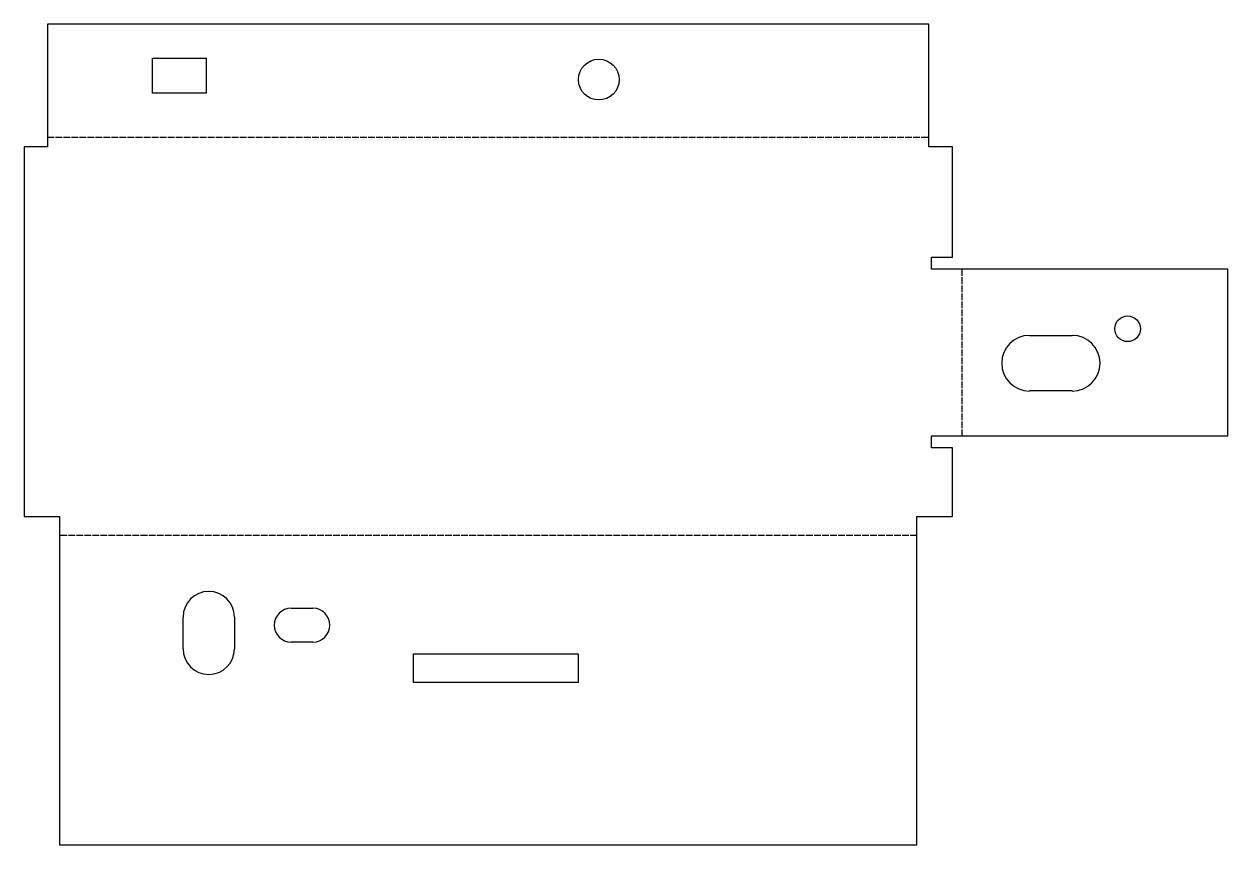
# Model space of a CAD drawing. Header units: millimetres. Extents: x 0 to 229, y -62 to 94.
import ezdxf

# ---------------------------------------------------------------- set-up
doc = ezdxf.new("R2010")
doc.units = ezdxf.units.MM
doc.linetypes.add('DASHED', pattern=[1.524, 1.27, -0.254])
doc.layers.add('BEND', color=7, linetype='Continuous')
doc.layers.add('CUT', color=7, linetype='Continuous')

msp = doc.modelspace()

# ---------------------------------------------------------------- linework, layer by layer
at = {"layer": 'BEND', "color": 1, "linetype": 'DASHED'}
for p, q in [((4.45, 72.16), (172.04, 72.16)), ((178.3, 47.05), (178.3, 15.38)), ((169.74, -3.61), (6.75, -3.61))]:
    msp.add_line(p, q, dxfattribs=at)
at = {"layer": 'CUT'}
for p, q in [((172.04, 93.7), (4.45, 93.7)), ((4.45, 93.7), (4.45, 70.35)), ((172.04, 70.35), (172.04, 93.7)), ((24.43, 80.54), (24.43, 87.21)), ((24.43, 87.21), (34.63, 87.21)), ((34.63, 87.21), (34.63, 80.54)), ((34.63, 80.54), (24.43, 80.54)), ((4.45, 70.35), (0, 70.35)), ((0, 70.35), (0, 0)), ((176.49, 70.35), (172.04, 70.35)), ((176.49, 49.35), (176.49, 70.35)), ((172.54, 47.05), (172.54, 49.35)), ((172.54, 49.35), (176.49, 49.35)), ((228.87, 47.05), (172.54, 47.05)), ((228.87, 15.38), (228.87, 47.05)), ((191.16, 34.48), (199.27, 34.48)), ((199.27, 23.91), (191.16, 23.91)), ((172.54, 13.08), (172.54, 15.38)), ((172.54, 15.38), (228.87, 15.38)), ((176.49, 13.08), (172.54, 13.08)), ((176.49, 0), (176.49, 13.08)), ((0, 0), (6.75, 0)), ((6.75, 0), (6.75, -62.45)), ((169.74, 0), (176.49, 0)), ((169.74, -62.45), (169.74, 0)), ((50.78, -17.44), (54.92, -17.44)), ((30.24, -25.14), (30.24, -19.11)), ((39.99, -19.11), (39.99, -25.14)), ((54.92, -23.87), (50.78, -23.87)), ((74.06, -31.58), (74.06, -26.09)), ((74.06, -26.09), (105.37, -26.09)), ((105.37, -26.09), (105.37, -31.58)), ((105.37, -31.58), (74.06, -31.58)), ((6.75, -62.45), (169.74, -62.45))]:
    msp.add_line(p, q, dxfattribs=at)
for centre, radius in [((109.27, 83.14), 3.88), ((209.8, 35.73), 2.44)]:
    msp.add_circle(centre, radius, dxfattribs=at)
for centre, radius, start, end in [((191.16, 29.19), 5.29, 90, -90), ((199.27, 29.19), 5.29, -90, 90), ((35.12, -19.11), 4.88, 0, 180), ((50.78, -20.65), 3.21, 90, -90), ((54.92, -20.65), 3.21, -90, 90), ((35.12, -25.14), 4.88, 180, 0)]:
    msp.add_arc(centre, radius, start, end, dxfattribs=at)

doc.saveas('drawing.dxf')
